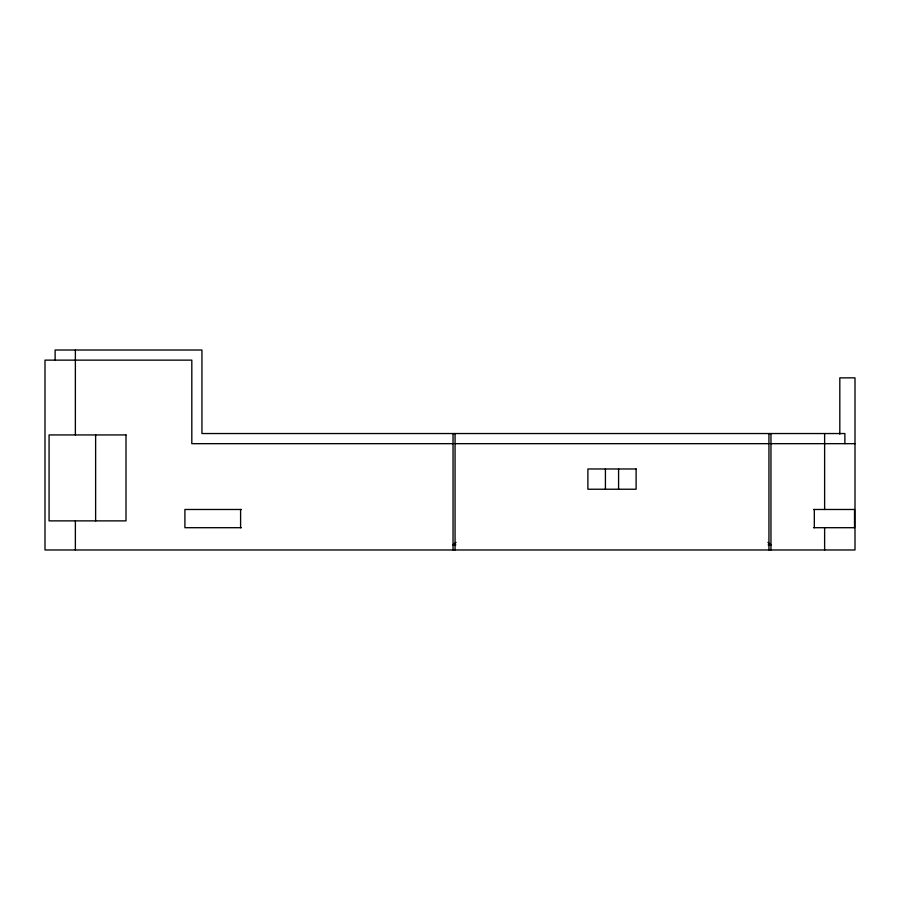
<?xml version="1.0" encoding="UTF-8"?>
<svg xmlns="http://www.w3.org/2000/svg" width="900" height="900" viewBox="0 0 900 900"><rect width="100%" height="100%" fill="white"/><g stroke="black" fill="none" stroke-linecap="round" stroke-linejoin="round"><path stroke-width="1.35" d="M456.075 542.385L453.037 544.916L455.839 544.916M453.037 443.666L191.812 443.666L191.812 360.135L45 360.135L45 549.979L855 549.979L855 377.854L839.812 377.854L839.812 434.149M455.062 443.666L768.938 443.666M770.962 443.666L855 443.666M241.425 509.479L184.905 509.479L184.905 527.704L241.425 527.704M813.488 509.479L854.528 509.479L854.528 527.704L813.488 527.704M768.161 544.916L770.962 544.916L767.925 542.385M844.875 443.666L844.875 433.541L201.938 433.541L201.938 350.01L55.125 350.01L55.125 360.135M824.625 433.541L824.625 509.479M824.625 527.704L824.625 549.979M814.32 509.479L814.32 527.704M770.962 433.541L770.962 549.979M768.938 433.541L768.938 549.979M618.581 468.979L618.581 489.229M605.419 468.979L605.419 489.229M455.062 433.541L455.062 549.979M453.037 433.541L453.037 549.979M240.593 509.479L240.593 527.704M95.625 434.936L95.625 520.875M75.375 350.01L75.375 434.936M75.375 520.875L75.375 549.979M126 434.936L49.072 434.936L49.072 520.875L126 520.875L126 434.936M636.109 468.979L587.891 468.979L587.891 489.229L636.109 489.229L636.109 468.979"/></g></svg>
